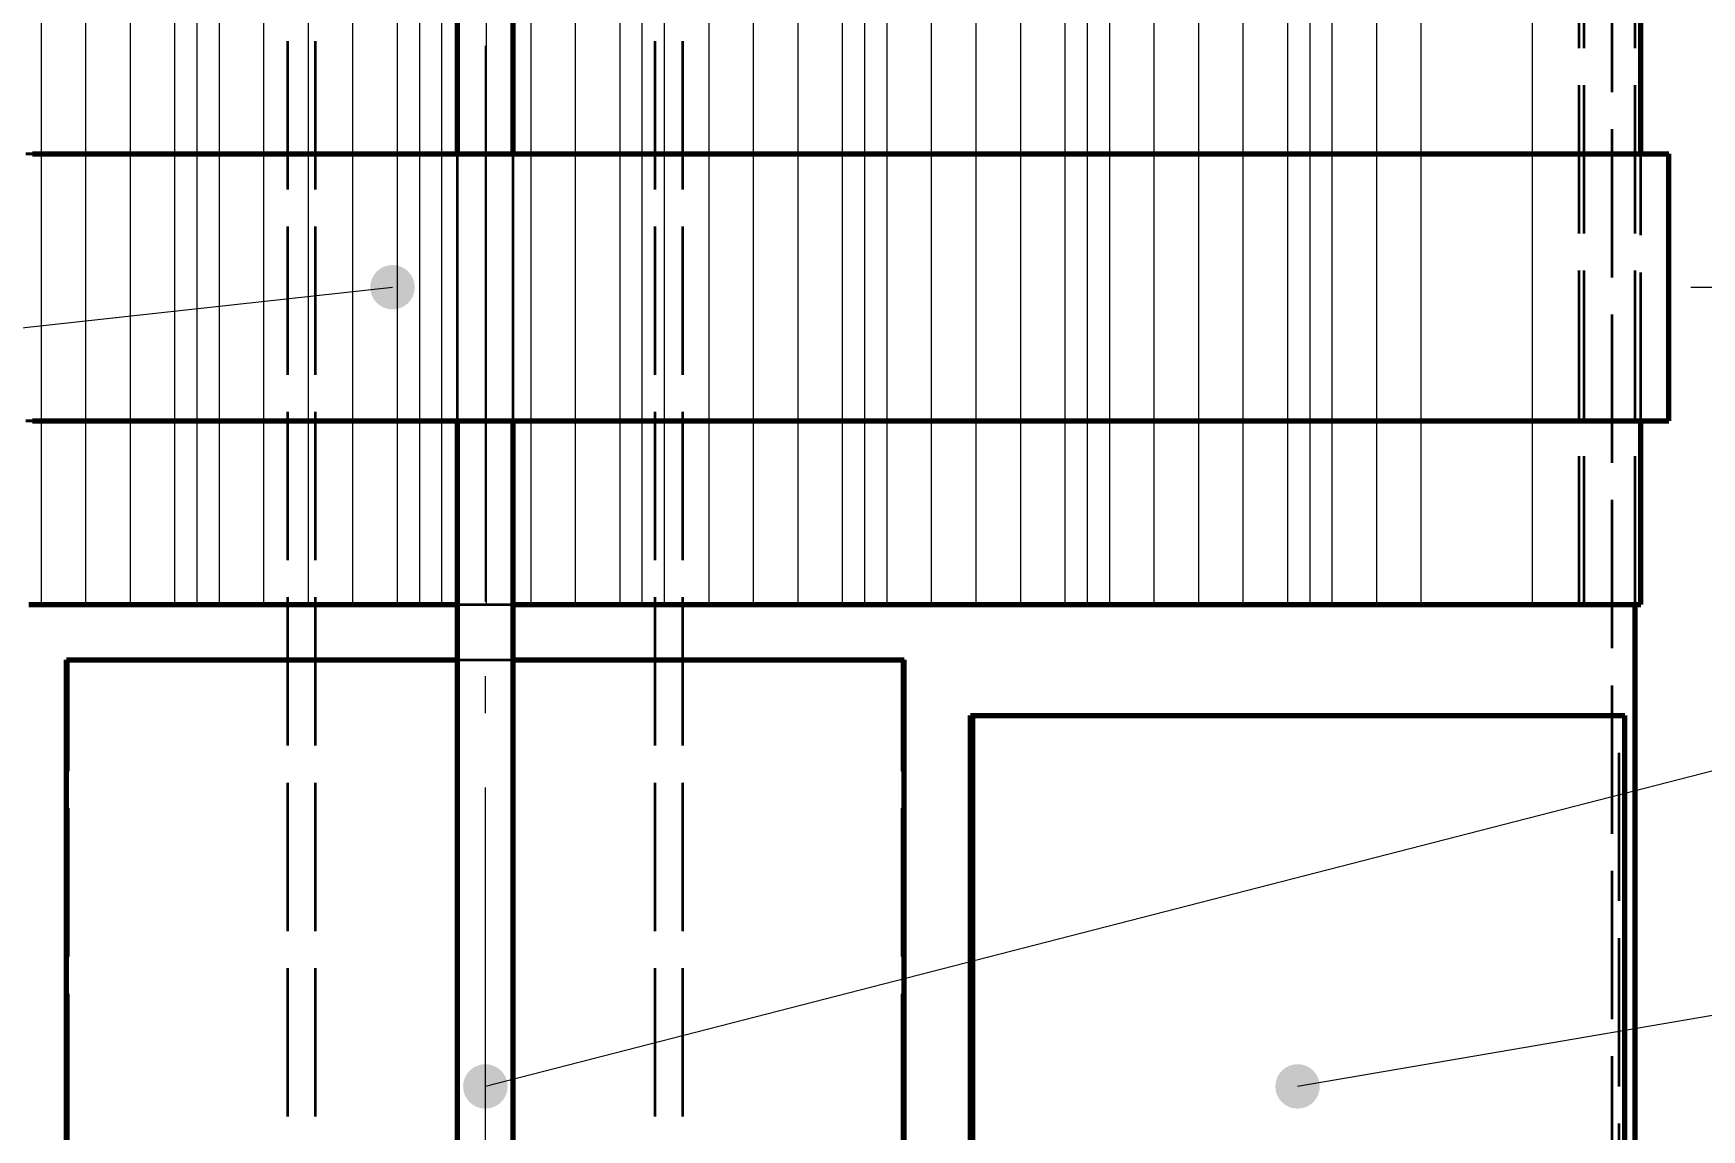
# Model space of a CAD drawing. Header units: millimetres. Extents: x 0 to 2382, y 0 to 420.
# Drawn here: x 148.59 to 193.56, y 200.38 to 229.95 of the extents above; entities that cross this region are included whole.
import ezdxf

# ---------------------------------------------------------------- set-up
doc = ezdxf.new("R2010")
doc.units = ezdxf.units.MM
doc.linetypes.add('IRAM-E-TRAZOS', pattern=[5, 4, -1])
doc.linetypes.add('IRAM-F-TRAZO-PUNTO', pattern=[20, 15, -2, 1, -2])
for name, color, linetype, lineweight in [('01-VISIBLE', 7, 'CONTINUOUS', 70), ('02-OCULTA', 4, 'IRAM-E-TRAZOS', 35), ('03-EJE', 1, 'IRAM-F-TRAZO-PUNTO', 18), ('04-COTA', 3, 'CONTINUOUS', 18), ('05-RAYADO', 8, 'CONTINUOUS', 18), ('08-FINA', 5, 'CONTINUOUS', 18)]:
    doc.layers.add(name, color=color, linetype=linetype, lineweight=lineweight)
doc.styles.add('ISO3098', font='isocpeur.ttf')
doc.dimstyles.new('FLAMA-IRAM', dxfattribs={"dimtxt": 3.5, "dimasz": 3.5, "dimexe": 2, "dimexo": 1.5, "dimgap": 1, "dimtad": 1, "dimdec": 1, "dimtxsty": 'ISO3098', "dimblk": 'IRAM_FLECHA', "dimblk1": 'IRAM_FLECHA', "dimblk2": 'IRAM_FLECHA', "dimcen": 2.5, "dimclrd": 256, "dimclre": 256, "dimclrt": 256, "dimazin": 3, "dimtfac": 1, "dimtmove": 0, "dimatfit": 3, "dimlwd": 18, "dimlwe": 18})

# ---------------------------------------------------------------- blocks, each defined once
blk = doc.blocks.new('IRAM_FLECHA')
blk.add_solid([(0, 0), (-1, 0.125), (-1, -0.125)])

msp = doc.modelspace()

# ---------------------------------------------------------------- hatches: boundary and pattern name
at = {"layer": '05-RAYADO'}
h = msp.add_hatch(dxfattribs=at)
h.set_pattern_fill('ANSI31', scale=0.94488, angle=45)
h.paths.add_polyline_path([(190.253, 214.548), (190.253, 290.359), (131.287, 290.359), (131.287, 214.548)])
h = msp.add_hatch(dxfattribs=at)
h.set_pattern_fill('ANSI31', scale=0.377953, angle=45)
h.paths.add_polyline_path([(185.85, 214.548), (185.85, 290.359), (135.69, 290.359), (135.69, 214.548)])
at = {"layer": '08-FINA'}
h = msp.add_hatch(color=7, dxfattribs=at)
h.dxf.hatch_style = 1
edge = h.paths.add_edge_path()
edge.add_arc((158.267, 223.1), 0.6, 0, 360)
h = msp.add_hatch(color=7, dxfattribs=at)
h.dxf.hatch_style = 1
edge = h.paths.add_edge_path()
edge.add_arc((160.77, 201.548), 0.6, 0, 360)
h = msp.add_hatch(color=7, dxfattribs=at)
h.dxf.hatch_style = 1
edge = h.paths.add_edge_path()
edge.add_arc((182.666, 201.548), 0.6, 0, 360)

# ---------------------------------------------------------------- linework, layer by layer
at = {"layer": '01-VISIBLE'}
for p, q in [((160.02, 226.7), (160.02, 301.044)), ((161.52, 226.7), (161.52, 301.044)), ((191.92, 226.7), (191.92, 290.359)), ((192.67, 219.5), (192.67, 226.7)), ((160.02, 173.863), (160.02, 219.5)), ((161.52, 173.863), (161.52, 219.5)), ((191.92, 214.548), (191.92, 219.5)), ((191.77, 173.363), (191.77, 214.548)), ((149.478, 190.048), (149.478, 213.048)), ((172.062, 190.048), (172.062, 213.048)), ((173.847, 211.548), (173.911, 211.548)), ((173.847, 191.548), (173.847, 211.548)), ((173.911, 191.548), (173.911, 211.548)), ((191.484, 191.548), (191.484, 211.548))]:
    msp.add_line(p, q, dxfattribs=at)
for points in [[(148.56, 226.7), (148.811, 226.7), (149.061, 226.7), (149.312, 226.7), (149.563, 226.7), (149.813, 226.7), (150.064, 226.7), (150.314, 226.7), (150.565, 226.7), (150.816, 226.7), (151.066, 226.7), (151.317, 226.7), (151.568, 226.7), (151.818, 226.7), (152.069, 226.7), (152.319, 226.7), (152.57, 226.7), (152.821, 226.7), (153.071, 226.7), (153.322, 226.7), (153.573, 226.7), (153.823, 226.7), (154.074, 226.7), (154.324, 226.7), (154.575, 226.7), (154.826, 226.7), (155.076, 226.7), (155.327, 226.7), (155.578, 226.7), (155.828, 226.7), (156.079, 226.7), (156.329, 226.7), (156.58, 226.7), (156.831, 226.7), (157.081, 226.7), (157.332, 226.7), (157.583, 226.7), (157.833, 226.7), (158.084, 226.7), (158.334, 226.7), (158.585, 226.7), (158.836, 226.7), (159.086, 226.7), (159.337, 226.7), (159.588, 226.7), (159.838, 226.7), (160.089, 226.7), (160.339, 226.7), (160.59, 226.7), (160.841, 226.7), (161.091, 226.7), (161.342, 226.7), (161.593, 226.7), (161.843, 226.7), (162.094, 226.7), (162.344, 226.7), (162.595, 226.7), (162.846, 226.7), (163.096, 226.7), (163.347, 226.7), (163.598, 226.7), (163.848, 226.7), (164.099, 226.7), (164.349, 226.7), (164.6, 226.7), (164.851, 226.7), (165.101, 226.7), (165.352, 226.7), (165.603, 226.7), (165.853, 226.7), (166.104, 226.7), (166.354, 226.7), (166.605, 226.7), (166.856, 226.7), (167.106, 226.7), (167.357, 226.7), (167.608, 226.7), (167.858, 226.7), (168.109, 226.7), (168.359, 226.7), (168.61, 226.7), (168.861, 226.7), (169.111, 226.7), (169.362, 226.7), (169.613, 226.7), (169.863, 226.7), (170.114, 226.7), (170.364, 226.7), (170.615, 226.7), (170.866, 226.7), (171.116, 226.7), (171.367, 226.7), (171.618, 226.7), (171.868, 226.7), (172.119, 226.7), (172.369, 226.7), (172.62, 226.7), (172.871, 226.7), (173.121, 226.7), (173.372, 226.7), (173.623, 226.7), (173.873, 226.7), (174.124, 226.7), (174.374, 226.7), (174.625, 226.7), (174.876, 226.7), (175.126, 226.7), (175.377, 226.7), (175.628, 226.7), (175.878, 226.7), (176.129, 226.7), (176.379, 226.7), (176.63, 226.7), (176.881, 226.7), (177.131, 226.7), (177.382, 226.7), (177.633, 226.7), (177.883, 226.7), (178.134, 226.7), (178.384, 226.7), (178.635, 226.7), (178.886, 226.7), (179.136, 226.7), (179.387, 226.7), (179.638, 226.7), (179.888, 226.7), (180.139, 226.7), (180.389, 226.7), (180.64, 226.7), (180.891, 226.7), (181.141, 226.7), (181.392, 226.7), (181.643, 226.7), (181.893, 226.7), (182.144, 226.7), (182.394, 226.7), (182.645, 226.7), (182.896, 226.7), (183.146, 226.7), (183.397, 226.7), (183.648, 226.7), (183.898, 226.7), (184.149, 226.7), (184.399, 226.7), (184.65, 226.7), (184.901, 226.7), (185.151, 226.7), (185.402, 226.7), (185.653, 226.7), (185.903, 226.7), (186.154, 226.7), (186.404, 226.7), (186.655, 226.7), (186.906, 226.7), (187.156, 226.7), (187.407, 226.7), (187.658, 226.7), (187.908, 226.7), (188.159, 226.7), (188.409, 226.7), (188.66, 226.7), (188.911, 226.7), (189.161, 226.7), (189.412, 226.7), (189.663, 226.7), (189.913, 226.7), (190.164, 226.7), (190.414, 226.7), (190.665, 226.7), (190.916, 226.7), (191.166, 226.7), (191.417, 226.7), (191.668, 226.7), (191.918, 226.7), (192.169, 226.7), (192.419, 226.7), (192.67, 226.7)], [(148.56, 219.5), (148.811, 219.5), (149.061, 219.5), (149.312, 219.5), (149.563, 219.5), (149.813, 219.5), (150.064, 219.5), (150.314, 219.5), (150.565, 219.5), (150.816, 219.5), (151.066, 219.5), (151.317, 219.5), (151.568, 219.5), (151.818, 219.5), (152.069, 219.5), (152.319, 219.5), (152.57, 219.5), (152.821, 219.5), (153.071, 219.5), (153.322, 219.5), (153.573, 219.5), (153.823, 219.5), (154.074, 219.5), (154.324, 219.5), (154.575, 219.5), (154.826, 219.5), (155.076, 219.5), (155.327, 219.5), (155.578, 219.5), (155.828, 219.5), (156.079, 219.5), (156.329, 219.5), (156.58, 219.5), (156.831, 219.5), (157.081, 219.5), (157.332, 219.5), (157.583, 219.5), (157.833, 219.5), (158.084, 219.5), (158.334, 219.5), (158.585, 219.5), (158.836, 219.5), (159.086, 219.5), (159.337, 219.5), (159.588, 219.5), (159.838, 219.5), (160.089, 219.5), (160.339, 219.5), (160.59, 219.5), (160.841, 219.5), (161.091, 219.5), (161.342, 219.5), (161.593, 219.5), (161.843, 219.5), (162.094, 219.5), (162.344, 219.5), (162.595, 219.5), (162.846, 219.5), (163.096, 219.5), (163.347, 219.5), (163.598, 219.5), (163.848, 219.5), (164.099, 219.5), (164.349, 219.5), (164.6, 219.5), (164.851, 219.5), (165.101, 219.5), (165.352, 219.5), (165.603, 219.5), (165.853, 219.5), (166.104, 219.5), (166.354, 219.5), (166.605, 219.5), (166.856, 219.5), (167.106, 219.5), (167.357, 219.5), (167.608, 219.5), (167.858, 219.5), (168.109, 219.5), (168.359, 219.5), (168.61, 219.5), (168.861, 219.5), (169.111, 219.5), (169.362, 219.5), (169.613, 219.5), (169.863, 219.5), (170.114, 219.5), (170.364, 219.5), (170.615, 219.5), (170.866, 219.5), (171.116, 219.5), (171.367, 219.5), (171.618, 219.5), (171.868, 219.5), (172.119, 219.5), (172.369, 219.5), (172.62, 219.5), (172.871, 219.5), (173.121, 219.5), (173.372, 219.5), (173.623, 219.5), (173.873, 219.5), (174.124, 219.5), (174.374, 219.5), (174.625, 219.5), (174.876, 219.5), (175.126, 219.5), (175.377, 219.5), (175.628, 219.5), (175.878, 219.5), (176.129, 219.5), (176.379, 219.5), (176.63, 219.5), (176.881, 219.5), (177.131, 219.5), (177.382, 219.5), (177.633, 219.5), (177.883, 219.5), (178.134, 219.5), (178.384, 219.5), (178.635, 219.5), (178.886, 219.5), (179.136, 219.5), (179.387, 219.5), (179.638, 219.5), (179.888, 219.5), (180.139, 219.5), (180.389, 219.5), (180.64, 219.5), (180.891, 219.5), (181.141, 219.5), (181.392, 219.5), (181.643, 219.5), (181.893, 219.5), (182.144, 219.5), (182.394, 219.5), (182.645, 219.5), (182.896, 219.5), (183.146, 219.5), (183.397, 219.5), (183.648, 219.5), (183.898, 219.5), (184.149, 219.5), (184.399, 219.5), (184.65, 219.5), (184.901, 219.5), (185.151, 219.5), (185.402, 219.5), (185.653, 219.5), (185.903, 219.5), (186.154, 219.5), (186.404, 219.5), (186.655, 219.5), (186.906, 219.5), (187.156, 219.5), (187.407, 219.5), (187.658, 219.5), (187.908, 219.5), (188.159, 219.5), (188.409, 219.5), (188.66, 219.5), (188.911, 219.5), (189.161, 219.5), (189.412, 219.5), (189.663, 219.5), (189.913, 219.5), (190.164, 219.5), (190.414, 219.5), (190.665, 219.5), (190.916, 219.5), (191.166, 219.5), (191.417, 219.5), (191.668, 219.5), (191.918, 219.5), (192.169, 219.5), (192.419, 219.5), (192.67, 219.5)], [(148.463, 214.548), (148.714, 214.548), (148.965, 214.548), (149.217, 214.548), (149.468, 214.548), (149.719, 214.548), (149.97, 214.548), (150.222, 214.548), (150.473, 214.548), (150.724, 214.548), (150.975, 214.548), (151.227, 214.548), (151.478, 214.548), (151.729, 214.548), (151.98, 214.548), (152.232, 214.548), (152.483, 214.548), (152.734, 214.548), (152.985, 214.548), (153.237, 214.548), (153.488, 214.548), (153.739, 214.548), (153.99, 214.548), (154.241, 214.548), (154.493, 214.548), (154.744, 214.548), (154.995, 214.548), (155.246, 214.548), (155.498, 214.548), (155.749, 214.548), (156, 214.548), (156.251, 214.548), (156.503, 214.548), (156.754, 214.548), (157.005, 214.548), (157.256, 214.548), (157.508, 214.548), (157.759, 214.548), (158.01, 214.548), (158.261, 214.548), (158.513, 214.548), (158.764, 214.548), (159.015, 214.548), (159.266, 214.548), (159.518, 214.548), (159.769, 214.548), (160.02, 214.548)], [(161.52, 214.548), (161.771, 214.548), (162.022, 214.548), (162.274, 214.548), (162.525, 214.548), (162.776, 214.548), (163.027, 214.548), (163.279, 214.548), (163.53, 214.548), (163.781, 214.548), (164.032, 214.548), (164.284, 214.548), (164.535, 214.548), (164.786, 214.548), (165.037, 214.548), (165.289, 214.548), (165.54, 214.548), (165.791, 214.548), (166.042, 214.548), (166.294, 214.548), (166.545, 214.548), (166.796, 214.548), (167.047, 214.548), (167.299, 214.548), (167.55, 214.548), (167.801, 214.548), (168.052, 214.548), (168.303, 214.548), (168.555, 214.548), (168.806, 214.548), (169.057, 214.548), (169.308, 214.548), (169.56, 214.548), (169.811, 214.548), (170.062, 214.548), (170.313, 214.548), (170.565, 214.548), (170.816, 214.548), (171.067, 214.548), (171.318, 214.548), (171.57, 214.548), (171.821, 214.548), (172.072, 214.548), (172.323, 214.548), (172.575, 214.548), (172.826, 214.548), (173.077, 214.548), (173.328, 214.548), (173.58, 214.548), (173.831, 214.548), (174.082, 214.548), (174.333, 214.548), (174.584, 214.548), (174.836, 214.548), (175.087, 214.548), (175.338, 214.548), (175.589, 214.548), (175.841, 214.548), (176.092, 214.548), (176.343, 214.548), (176.594, 214.548), (176.846, 214.548), (177.097, 214.548), (177.348, 214.548), (177.599, 214.548), (177.851, 214.548), (178.102, 214.548), (178.353, 214.548), (178.604, 214.548), (178.856, 214.548), (179.107, 214.548), (179.358, 214.548), (179.609, 214.548), (179.86, 214.548), (180.112, 214.548), (180.363, 214.548), (180.614, 214.548), (180.865, 214.548), (181.117, 214.548), (181.368, 214.548), (181.619, 214.548), (181.87, 214.548), (182.122, 214.548), (182.373, 214.548), (182.624, 214.548), (182.875, 214.548), (183.127, 214.548), (183.378, 214.548), (183.629, 214.548), (183.88, 214.548), (184.132, 214.548), (184.383, 214.548), (184.634, 214.548), (184.885, 214.548), (185.137, 214.548), (185.388, 214.548), (185.639, 214.548), (185.89, 214.548), (186.141, 214.548), (186.393, 214.548), (186.644, 214.548), (186.895, 214.548), (187.146, 214.548), (187.398, 214.548), (187.649, 214.548), (187.9, 214.548), (188.151, 214.548), (188.403, 214.548), (188.654, 214.548), (188.905, 214.548), (189.156, 214.548), (189.408, 214.548), (189.659, 214.548), (189.91, 214.548), (190.161, 214.548), (190.413, 214.548), (190.664, 214.548), (190.915, 214.548), (191.166, 214.548), (191.418, 214.548), (191.669, 214.548), (191.92, 214.548)], [(149.478, 213.048), (149.729, 213.048), (149.98, 213.048), (150.231, 213.048), (150.482, 213.048), (150.733, 213.048), (150.984, 213.048), (151.235, 213.048), (151.486, 213.048), (151.737, 213.048), (151.988, 213.048), (152.239, 213.048), (152.49, 213.048), (152.741, 213.048), (152.992, 213.048), (153.243, 213.048), (153.494, 213.048), (153.745, 213.048), (153.996, 213.048), (154.247, 213.048), (154.498, 213.048), (154.749, 213.048), (155, 213.048), (155.251, 213.048), (155.502, 213.048), (155.753, 213.048), (156.004, 213.048), (156.255, 213.048), (156.506, 213.048), (156.757, 213.048), (157.008, 213.048), (157.259, 213.048), (157.51, 213.048), (157.761, 213.048), (158.012, 213.048), (158.263, 213.048), (158.514, 213.048), (158.765, 213.048), (159.016, 213.048), (159.267, 213.048), (159.518, 213.048), (159.769, 213.048), (160.02, 213.048)], [(161.52, 213.048), (161.771, 213.048), (162.022, 213.048), (162.273, 213.048), (162.524, 213.048), (162.775, 213.048), (163.026, 213.048), (163.277, 213.048), (163.528, 213.048), (163.779, 213.048), (164.03, 213.048), (164.281, 213.048), (164.532, 213.048), (164.783, 213.048), (165.034, 213.048), (165.285, 213.048), (165.536, 213.048), (165.787, 213.048), (166.038, 213.048), (166.289, 213.048), (166.54, 213.048), (166.791, 213.048), (167.042, 213.048), (167.293, 213.048), (167.544, 213.048), (167.795, 213.048), (168.046, 213.048), (168.297, 213.048), (168.548, 213.048), (168.799, 213.048), (169.05, 213.048), (169.301, 213.048), (169.552, 213.048), (169.803, 213.048), (170.054, 213.048), (170.305, 213.048), (170.556, 213.048), (170.807, 213.048), (171.058, 213.048), (171.309, 213.048), (171.56, 213.048), (171.811, 213.048), (172.062, 213.048)], [(173.911, 211.548), (174.162, 211.548), (174.413, 211.548), (174.664, 211.548), (174.915, 211.548), (175.166, 211.548), (175.417, 211.548), (175.668, 211.548), (175.919, 211.548), (176.17, 211.548), (176.421, 211.548), (176.672, 211.548), (176.923, 211.548), (177.174, 211.548), (177.425, 211.548), (177.676, 211.548), (177.927, 211.548), (178.178, 211.548), (178.429, 211.548), (178.68, 211.548), (178.931, 211.548), (179.183, 211.548), (179.434, 211.548), (179.685, 211.548), (179.936, 211.548), (180.187, 211.548), (180.438, 211.548), (180.689, 211.548), (180.94, 211.548), (181.191, 211.548), (181.442, 211.548), (181.693, 211.548), (181.944, 211.548), (182.195, 211.548), (182.446, 211.548), (182.697, 211.548), (182.948, 211.548), (183.199, 211.548), (183.45, 211.548), (183.701, 211.548), (183.952, 211.548), (184.203, 211.548), (184.454, 211.548), (184.705, 211.548), (184.957, 211.548), (185.208, 211.548), (185.459, 211.548), (185.71, 211.548), (185.961, 211.548), (186.212, 211.548), (186.463, 211.548), (186.714, 211.548), (186.965, 211.548), (187.216, 211.548), (187.467, 211.548), (187.718, 211.548), (187.969, 211.548), (188.22, 211.548), (188.471, 211.548), (188.722, 211.548), (188.973, 211.548), (189.224, 211.548), (189.475, 211.548), (189.726, 211.548), (189.977, 211.548), (190.228, 211.548), (190.48, 211.548), (190.731, 211.548), (190.982, 211.548), (191.233, 211.548), (191.484, 211.548)]]:
    msp.add_lwpolyline(points, dxfattribs=at)
at = {"layer": '02-OCULTA'}
for p, q in [((155.445, 185.738), (155.445, 324.713)), ((156.195, 185.738), (156.195, 324.713)), ((165.345, 185.738), (165.345, 324.713)), ((166.095, 185.738), (166.095, 324.713)), ((191.145, 173.363), (191.145, 301.544)), ((160.02, 181.496), (160.02, 301.044)), ((161.52, 181.496), (161.52, 301.044)), ((190.253, 214.548), (190.253, 290.359)), ((190.395, 214.548), (190.395, 290.359)), ((191.77, 214.548), (191.77, 290.359)), ((191.77, 214.548), (191.77, 290.359)), ((160.02, 219.5), (160.02, 226.7)), ((161.52, 219.5), (161.52, 226.7)), ((191.92, 219.5), (191.92, 226.7)), ((191.92, 219.5), (191.92, 226.7)), ((190.253, 214.548), (190.395, 214.548)), ((149.532, 213.048), (149.478, 213.048)), ((149.532, 190.048), (149.532, 213.048)), ((172.008, 213.048), (172.062, 213.048)), ((172.008, 190.048), (172.008, 213.048)), ((191.336, 211.548), (191.484, 211.548)), ((191.336, 191.548), (191.336, 211.548))]:
    msp.add_line(p, q, dxfattribs=at)
for points in [[(191.92, 226.7), (191.67, 226.7), (191.42, 226.7), (191.169, 226.7), (190.919, 226.7), (190.669, 226.7), (190.419, 226.7), (190.169, 226.7), (189.918, 226.7), (189.668, 226.7), (189.418, 226.7), (189.168, 226.7), (188.918, 226.7), (188.667, 226.7), (188.417, 226.7), (188.167, 226.7), (187.917, 226.7), (187.667, 226.7), (187.416, 226.7), (187.166, 226.7), (186.916, 226.7), (186.666, 226.7), (186.416, 226.7), (186.165, 226.7), (185.915, 226.7), (185.665, 226.7), (185.415, 226.7), (185.165, 226.7), (184.914, 226.7), (184.664, 226.7), (184.414, 226.7), (184.164, 226.7), (183.914, 226.7), (183.663, 226.7), (183.413, 226.7), (183.163, 226.7), (182.913, 226.7), (182.663, 226.7), (182.412, 226.7), (182.162, 226.7), (181.912, 226.7), (181.662, 226.7), (181.412, 226.7), (181.161, 226.7), (180.911, 226.7), (180.661, 226.7), (180.411, 226.7), (180.161, 226.7), (179.91, 226.7), (179.66, 226.7), (179.41, 226.7), (179.16, 226.7), (178.91, 226.7), (178.659, 226.7), (178.409, 226.7), (178.159, 226.7), (177.909, 226.7), (177.659, 226.7), (177.408, 226.7), (177.158, 226.7), (176.908, 226.7), (176.658, 226.7), (176.408, 226.7), (176.157, 226.7), (175.907, 226.7), (175.657, 226.7), (175.407, 226.7), (175.157, 226.7), (174.906, 226.7), (174.656, 226.7), (174.406, 226.7), (174.156, 226.7), (173.906, 226.7), (173.655, 226.7), (173.405, 226.7), (173.155, 226.7), (172.905, 226.7), (172.655, 226.7), (172.404, 226.7), (172.154, 226.7), (171.904, 226.7), (171.654, 226.7), (171.404, 226.7), (171.153, 226.7), (170.903, 226.7), (170.653, 226.7), (170.403, 226.7), (170.153, 226.7), (169.902, 226.7), (169.652, 226.7), (169.402, 226.7), (169.152, 226.7), (168.902, 226.7), (168.651, 226.7), (168.401, 226.7), (168.151, 226.7), (167.901, 226.7), (167.651, 226.7), (167.4, 226.7), (167.15, 226.7), (166.9, 226.7), (166.65, 226.7), (166.4, 226.7), (166.149, 226.7), (165.899, 226.7), (165.649, 226.7), (165.399, 226.7), (165.149, 226.7), (164.898, 226.7), (164.648, 226.7), (164.398, 226.7), (164.148, 226.7), (163.898, 226.7), (163.647, 226.7), (163.397, 226.7), (163.147, 226.7), (162.897, 226.7), (162.647, 226.7), (162.396, 226.7), (162.146, 226.7), (161.896, 226.7), (161.646, 226.7), (161.396, 226.7), (161.145, 226.7), (160.895, 226.7), (160.645, 226.7), (160.395, 226.7), (160.144, 226.7), (159.894, 226.7), (159.644, 226.7), (159.394, 226.7), (159.144, 226.7), (158.893, 226.7), (158.643, 226.7), (158.393, 226.7), (158.143, 226.7), (157.893, 226.7), (157.642, 226.7), (157.392, 226.7), (157.142, 226.7), (156.892, 226.7), (156.642, 226.7), (156.391, 226.7), (156.141, 226.7), (155.891, 226.7), (155.641, 226.7), (155.391, 226.7), (155.14, 226.7), (154.89, 226.7), (154.64, 226.7), (154.39, 226.7), (154.14, 226.7), (153.889, 226.7), (153.639, 226.7), (153.389, 226.7), (153.139, 226.7), (152.889, 226.7), (152.638, 226.7), (152.388, 226.7), (152.138, 226.7), (151.888, 226.7), (151.638, 226.7), (151.387, 226.7), (151.137, 226.7), (150.887, 226.7), (150.637, 226.7), (150.387, 226.7), (150.136, 226.7), (149.886, 226.7), (149.636, 226.7), (149.386, 226.7), (149.136, 226.7), (148.885, 226.7), (148.635, 226.7), (148.385, 226.7)], [(148.385, 226.7), (148.635, 226.7), (148.885, 226.7), (149.136, 226.7), (149.386, 226.7), (149.636, 226.7), (149.886, 226.7), (150.136, 226.7), (150.387, 226.7), (150.637, 226.7), (150.887, 226.7), (151.137, 226.7), (151.387, 226.7), (151.638, 226.7), (151.888, 226.7), (152.138, 226.7), (152.388, 226.7), (152.638, 226.7), (152.889, 226.7), (153.139, 226.7), (153.389, 226.7), (153.639, 226.7), (153.889, 226.7), (154.14, 226.7), (154.39, 226.7), (154.64, 226.7), (154.89, 226.7), (155.14, 226.7), (155.391, 226.7), (155.641, 226.7), (155.891, 226.7), (156.141, 226.7), (156.391, 226.7), (156.642, 226.7), (156.892, 226.7), (157.142, 226.7), (157.392, 226.7), (157.642, 226.7), (157.893, 226.7), (158.143, 226.7), (158.393, 226.7), (158.643, 226.7), (158.893, 226.7), (159.144, 226.7), (159.394, 226.7), (159.644, 226.7), (159.894, 226.7), (160.144, 226.7), (160.395, 226.7), (160.645, 226.7), (160.895, 226.7), (161.145, 226.7), (161.396, 226.7), (161.646, 226.7), (161.896, 226.7), (162.146, 226.7), (162.396, 226.7), (162.647, 226.7), (162.897, 226.7), (163.147, 226.7), (163.397, 226.7), (163.647, 226.7), (163.898, 226.7), (164.148, 226.7), (164.398, 226.7), (164.648, 226.7), (164.898, 226.7), (165.149, 226.7), (165.399, 226.7), (165.649, 226.7), (165.899, 226.7), (166.149, 226.7), (166.4, 226.7), (166.65, 226.7), (166.9, 226.7), (167.15, 226.7), (167.4, 226.7), (167.651, 226.7), (167.901, 226.7), (168.151, 226.7), (168.401, 226.7), (168.651, 226.7), (168.902, 226.7), (169.152, 226.7), (169.402, 226.7), (169.652, 226.7), (169.902, 226.7), (170.153, 226.7), (170.403, 226.7), (170.653, 226.7), (170.903, 226.7), (171.153, 226.7), (171.404, 226.7), (171.654, 226.7), (171.904, 226.7), (172.154, 226.7), (172.404, 226.7), (172.655, 226.7), (172.905, 226.7), (173.155, 226.7), (173.405, 226.7), (173.655, 226.7), (173.906, 226.7), (174.156, 226.7), (174.406, 226.7), (174.656, 226.7), (174.906, 226.7), (175.157, 226.7), (175.407, 226.7), (175.657, 226.7), (175.907, 226.7), (176.157, 226.7), (176.408, 226.7), (176.658, 226.7), (176.908, 226.7), (177.158, 226.7), (177.408, 226.7), (177.659, 226.7), (177.909, 226.7), (178.159, 226.7), (178.409, 226.7), (178.659, 226.7), (178.91, 226.7), (179.16, 226.7), (179.41, 226.7), (179.66, 226.7), (179.91, 226.7), (180.161, 226.7), (180.411, 226.7), (180.661, 226.7), (180.911, 226.7), (181.161, 226.7), (181.412, 226.7), (181.662, 226.7), (181.912, 226.7), (182.162, 226.7), (182.412, 226.7), (182.663, 226.7), (182.913, 226.7), (183.163, 226.7), (183.413, 226.7), (183.663, 226.7), (183.914, 226.7), (184.164, 226.7), (184.414, 226.7), (184.664, 226.7), (184.914, 226.7), (185.165, 226.7), (185.415, 226.7), (185.665, 226.7), (185.915, 226.7), (186.165, 226.7), (186.416, 226.7), (186.666, 226.7), (186.916, 226.7), (187.166, 226.7), (187.416, 226.7), (187.667, 226.7), (187.917, 226.7), (188.167, 226.7), (188.417, 226.7), (188.667, 226.7), (188.918, 226.7), (189.168, 226.7), (189.418, 226.7), (189.668, 226.7), (189.918, 226.7), (190.169, 226.7), (190.419, 226.7), (190.669, 226.7), (190.919, 226.7), (191.169, 226.7), (191.42, 226.7), (191.67, 226.7), (191.92, 226.7)], [(192.67, 226.7), (192.419, 226.7), (192.169, 226.7), (191.918, 226.7), (191.668, 226.7), (191.417, 226.7), (191.166, 226.7), (190.916, 226.7), (190.665, 226.7), (190.414, 226.7), (190.164, 226.7), (189.913, 226.7), (189.663, 226.7), (189.412, 226.7), (189.161, 226.7), (188.911, 226.7), (188.66, 226.7), (188.409, 226.7), (188.159, 226.7), (187.908, 226.7), (187.658, 226.7), (187.407, 226.7), (187.156, 226.7), (186.906, 226.7), (186.655, 226.7), (186.404, 226.7), (186.154, 226.7), (185.903, 226.7), (185.653, 226.7), (185.402, 226.7), (185.151, 226.7), (184.901, 226.7), (184.65, 226.7), (184.399, 226.7), (184.149, 226.7), (183.898, 226.7), (183.648, 226.7), (183.397, 226.7), (183.146, 226.7), (182.896, 226.7), (182.645, 226.7), (182.394, 226.7), (182.144, 226.7), (181.893, 226.7), (181.643, 226.7), (181.392, 226.7), (181.141, 226.7), (180.891, 226.7), (180.64, 226.7), (180.389, 226.7), (180.139, 226.7), (179.888, 226.7), (179.638, 226.7), (179.387, 226.7), (179.136, 226.7), (178.886, 226.7), (178.635, 226.7), (178.384, 226.7), (178.134, 226.7), (177.883, 226.7), (177.633, 226.7), (177.382, 226.7), (177.131, 226.7), (176.881, 226.7), (176.63, 226.7), (176.379, 226.7), (176.129, 226.7), (175.878, 226.7), (175.628, 226.7), (175.377, 226.7), (175.126, 226.7), (174.876, 226.7), (174.625, 226.7), (174.374, 226.7), (174.124, 226.7), (173.873, 226.7), (173.623, 226.7), (173.372, 226.7), (173.121, 226.7), (172.871, 226.7), (172.62, 226.7), (172.369, 226.7), (172.119, 226.7), (171.868, 226.7), (171.618, 226.7), (171.367, 226.7), (171.116, 226.7), (170.866, 226.7), (170.615, 226.7), (170.364, 226.7), (170.114, 226.7), (169.863, 226.7), (169.613, 226.7), (169.362, 226.7), (169.111, 226.7), (168.861, 226.7), (168.61, 226.7), (168.359, 226.7), (168.109, 226.7), (167.858, 226.7), (167.608, 226.7), (167.357, 226.7), (167.106, 226.7), (166.856, 226.7), (166.605, 226.7), (166.354, 226.7), (166.104, 226.7), (165.853, 226.7), (165.603, 226.7), (165.352, 226.7), (165.101, 226.7), (164.851, 226.7), (164.6, 226.7), (164.349, 226.7), (164.099, 226.7), (163.848, 226.7), (163.598, 226.7), (163.347, 226.7), (163.096, 226.7), (162.846, 226.7), (162.595, 226.7), (162.344, 226.7), (162.094, 226.7), (161.843, 226.7), (161.593, 226.7), (161.342, 226.7), (161.091, 226.7), (160.841, 226.7), (160.59, 226.7), (160.339, 226.7), (160.089, 226.7), (159.838, 226.7), (159.588, 226.7), (159.337, 226.7), (159.086, 226.7), (158.836, 226.7), (158.585, 226.7), (158.334, 226.7), (158.084, 226.7), (157.833, 226.7), (157.583, 226.7), (157.332, 226.7), (157.081, 226.7), (156.831, 226.7), (156.58, 226.7), (156.329, 226.7), (156.079, 226.7), (155.828, 226.7), (155.578, 226.7), (155.327, 226.7), (155.076, 226.7), (154.826, 226.7), (154.575, 226.7), (154.324, 226.7), (154.074, 226.7), (153.823, 226.7), (153.573, 226.7), (153.322, 226.7), (153.071, 226.7), (152.821, 226.7), (152.57, 226.7), (152.319, 226.7), (152.069, 226.7), (151.818, 226.7), (151.568, 226.7), (151.317, 226.7), (151.066, 226.7), (150.816, 226.7), (150.565, 226.7), (150.314, 226.7), (150.064, 226.7), (149.813, 226.7), (149.563, 226.7), (149.312, 226.7), (149.061, 226.7), (148.811, 226.7), (148.56, 226.7)], [(191.92, 219.5), (191.67, 219.5), (191.42, 219.5), (191.169, 219.5), (190.919, 219.5), (190.669, 219.5), (190.419, 219.5), (190.169, 219.5), (189.918, 219.5), (189.668, 219.5), (189.418, 219.5), (189.168, 219.5), (188.918, 219.5), (188.667, 219.5), (188.417, 219.5), (188.167, 219.5), (187.917, 219.5), (187.667, 219.5), (187.416, 219.5), (187.166, 219.5), (186.916, 219.5), (186.666, 219.5), (186.416, 219.5), (186.165, 219.5), (185.915, 219.5), (185.665, 219.5), (185.415, 219.5), (185.165, 219.5), (184.914, 219.5), (184.664, 219.5), (184.414, 219.5), (184.164, 219.5), (183.914, 219.5), (183.663, 219.5), (183.413, 219.5), (183.163, 219.5), (182.913, 219.5), (182.663, 219.5), (182.412, 219.5), (182.162, 219.5), (181.912, 219.5), (181.662, 219.5), (181.412, 219.5), (181.161, 219.5), (180.911, 219.5), (180.661, 219.5), (180.411, 219.5), (180.161, 219.5), (179.91, 219.5), (179.66, 219.5), (179.41, 219.5), (179.16, 219.5), (178.91, 219.5), (178.659, 219.5), (178.409, 219.5), (178.159, 219.5), (177.909, 219.5), (177.659, 219.5), (177.408, 219.5), (177.158, 219.5), (176.908, 219.5), (176.658, 219.5), (176.408, 219.5), (176.157, 219.5), (175.907, 219.5), (175.657, 219.5), (175.407, 219.5), (175.157, 219.5), (174.906, 219.5), (174.656, 219.5), (174.406, 219.5), (174.156, 219.5), (173.906, 219.5), (173.655, 219.5), (173.405, 219.5), (173.155, 219.5), (172.905, 219.5), (172.655, 219.5), (172.404, 219.5), (172.154, 219.5), (171.904, 219.5), (171.654, 219.5), (171.404, 219.5), (171.153, 219.5), (170.903, 219.5), (170.653, 219.5), (170.403, 219.5), (170.153, 219.5), (169.902, 219.5), (169.652, 219.5), (169.402, 219.5), (169.152, 219.5), (168.902, 219.5), (168.651, 219.5), (168.401, 219.5), (168.151, 219.5), (167.901, 219.5), (167.651, 219.5), (167.4, 219.5), (167.15, 219.5), (166.9, 219.5), (166.65, 219.5), (166.4, 219.5), (166.149, 219.5), (165.899, 219.5), (165.649, 219.5), (165.399, 219.5), (165.149, 219.5), (164.898, 219.5), (164.648, 219.5), (164.398, 219.5), (164.148, 219.5), (163.898, 219.5), (163.647, 219.5), (163.397, 219.5), (163.147, 219.5), (162.897, 219.5), (162.647, 219.5), (162.396, 219.5), (162.146, 219.5), (161.896, 219.5), (161.646, 219.5), (161.396, 219.5), (161.145, 219.5), (160.895, 219.5), (160.645, 219.5), (160.395, 219.5), (160.144, 219.5), (159.894, 219.5), (159.644, 219.5), (159.394, 219.5), (159.144, 219.5), (158.893, 219.5), (158.643, 219.5), (158.393, 219.5), (158.143, 219.5), (157.893, 219.5), (157.642, 219.5), (157.392, 219.5), (157.142, 219.5), (156.892, 219.5), (156.642, 219.5), (156.391, 219.5), (156.141, 219.5), (155.891, 219.5), (155.641, 219.5), (155.391, 219.5), (155.14, 219.5), (154.89, 219.5), (154.64, 219.5), (154.39, 219.5), (154.14, 219.5), (153.889, 219.5), (153.639, 219.5), (153.389, 219.5), (153.139, 219.5), (152.889, 219.5), (152.638, 219.5), (152.388, 219.5), (152.138, 219.5), (151.888, 219.5), (151.638, 219.5), (151.387, 219.5), (151.137, 219.5), (150.887, 219.5), (150.637, 219.5), (150.387, 219.5), (150.136, 219.5), (149.886, 219.5), (149.636, 219.5), (149.386, 219.5), (149.136, 219.5), (148.885, 219.5), (148.635, 219.5), (148.385, 219.5)], [(148.385, 219.5), (148.635, 219.5), (148.885, 219.5), (149.136, 219.5), (149.386, 219.5), (149.636, 219.5), (149.886, 219.5), (150.136, 219.5), (150.387, 219.5), (150.637, 219.5), (150.887, 219.5), (151.137, 219.5), (151.387, 219.5), (151.638, 219.5), (151.888, 219.5), (152.138, 219.5), (152.388, 219.5), (152.638, 219.5), (152.889, 219.5), (153.139, 219.5), (153.389, 219.5), (153.639, 219.5), (153.889, 219.5), (154.14, 219.5), (154.39, 219.5), (154.64, 219.5), (154.89, 219.5), (155.14, 219.5), (155.391, 219.5), (155.641, 219.5), (155.891, 219.5), (156.141, 219.5), (156.391, 219.5), (156.642, 219.5), (156.892, 219.5), (157.142, 219.5), (157.392, 219.5), (157.642, 219.5), (157.893, 219.5), (158.143, 219.5), (158.393, 219.5), (158.643, 219.5), (158.893, 219.5), (159.144, 219.5), (159.394, 219.5), (159.644, 219.5), (159.894, 219.5), (160.144, 219.5), (160.395, 219.5), (160.645, 219.5), (160.895, 219.5), (161.145, 219.5), (161.396, 219.5), (161.646, 219.5), (161.896, 219.5), (162.146, 219.5), (162.396, 219.5), (162.647, 219.5), (162.897, 219.5), (163.147, 219.5), (163.397, 219.5), (163.647, 219.5), (163.898, 219.5), (164.148, 219.5), (164.398, 219.5), (164.648, 219.5), (164.898, 219.5), (165.149, 219.5), (165.399, 219.5), (165.649, 219.5), (165.899, 219.5), (166.149, 219.5), (166.4, 219.5), (166.65, 219.5), (166.9, 219.5), (167.15, 219.5), (167.4, 219.5), (167.651, 219.5), (167.901, 219.5), (168.151, 219.5), (168.401, 219.5), (168.651, 219.5), (168.902, 219.5), (169.152, 219.5), (169.402, 219.5), (169.652, 219.5), (169.902, 219.5), (170.153, 219.5), (170.403, 219.5), (170.653, 219.5), (170.903, 219.5), (171.153, 219.5), (171.404, 219.5), (171.654, 219.5), (171.904, 219.5), (172.154, 219.5), (172.404, 219.5), (172.655, 219.5), (172.905, 219.5), (173.155, 219.5), (173.405, 219.5), (173.655, 219.5), (173.906, 219.5), (174.156, 219.5), (174.406, 219.5), (174.656, 219.5), (174.906, 219.5), (175.157, 219.5), (175.407, 219.5), (175.657, 219.5), (175.907, 219.5), (176.157, 219.5), (176.408, 219.5), (176.658, 219.5), (176.908, 219.5), (177.158, 219.5), (177.408, 219.5), (177.659, 219.5), (177.909, 219.5), (178.159, 219.5), (178.409, 219.5), (178.659, 219.5), (178.91, 219.5), (179.16, 219.5), (179.41, 219.5), (179.66, 219.5), (179.91, 219.5), (180.161, 219.5), (180.411, 219.5), (180.661, 219.5), (180.911, 219.5), (181.161, 219.5), (181.412, 219.5), (181.662, 219.5), (181.912, 219.5), (182.162, 219.5), (182.412, 219.5), (182.663, 219.5), (182.913, 219.5), (183.163, 219.5), (183.413, 219.5), (183.663, 219.5), (183.914, 219.5), (184.164, 219.5), (184.414, 219.5), (184.664, 219.5), (184.914, 219.5), (185.165, 219.5), (185.415, 219.5), (185.665, 219.5), (185.915, 219.5), (186.165, 219.5), (186.416, 219.5), (186.666, 219.5), (186.916, 219.5), (187.166, 219.5), (187.416, 219.5), (187.667, 219.5), (187.917, 219.5), (188.167, 219.5), (188.417, 219.5), (188.667, 219.5), (188.918, 219.5), (189.168, 219.5), (189.418, 219.5), (189.668, 219.5), (189.918, 219.5), (190.169, 219.5), (190.419, 219.5), (190.669, 219.5), (190.919, 219.5), (191.169, 219.5), (191.42, 219.5), (191.67, 219.5), (191.92, 219.5)], [(192.67, 219.5), (192.419, 219.5), (192.169, 219.5), (191.918, 219.5), (191.668, 219.5), (191.417, 219.5), (191.166, 219.5), (190.916, 219.5), (190.665, 219.5), (190.414, 219.5), (190.164, 219.5), (189.913, 219.5), (189.663, 219.5), (189.412, 219.5), (189.161, 219.5), (188.911, 219.5), (188.66, 219.5), (188.409, 219.5), (188.159, 219.5), (187.908, 219.5), (187.658, 219.5), (187.407, 219.5), (187.156, 219.5), (186.906, 219.5), (186.655, 219.5), (186.404, 219.5), (186.154, 219.5), (185.903, 219.5), (185.653, 219.5), (185.402, 219.5), (185.151, 219.5), (184.901, 219.5), (184.65, 219.5), (184.399, 219.5), (184.149, 219.5), (183.898, 219.5), (183.648, 219.5), (183.397, 219.5), (183.146, 219.5), (182.896, 219.5), (182.645, 219.5), (182.394, 219.5), (182.144, 219.5), (181.893, 219.5), (181.643, 219.5), (181.392, 219.5), (181.141, 219.5), (180.891, 219.5), (180.64, 219.5), (180.389, 219.5), (180.139, 219.5), (179.888, 219.5), (179.638, 219.5), (179.387, 219.5), (179.136, 219.5), (178.886, 219.5), (178.635, 219.5), (178.384, 219.5), (178.134, 219.5), (177.883, 219.5), (177.633, 219.5), (177.382, 219.5), (177.131, 219.5), (176.881, 219.5), (176.63, 219.5), (176.379, 219.5), (176.129, 219.5), (175.878, 219.5), (175.628, 219.5), (175.377, 219.5), (175.126, 219.5), (174.876, 219.5), (174.625, 219.5), (174.374, 219.5), (174.124, 219.5), (173.873, 219.5), (173.623, 219.5), (173.372, 219.5), (173.121, 219.5), (172.871, 219.5), (172.62, 219.5), (172.369, 219.5), (172.119, 219.5), (171.868, 219.5), (171.618, 219.5), (171.367, 219.5), (171.116, 219.5), (170.866, 219.5), (170.615, 219.5), (170.364, 219.5), (170.114, 219.5), (169.863, 219.5), (169.613, 219.5), (169.362, 219.5), (169.111, 219.5), (168.861, 219.5), (168.61, 219.5), (168.359, 219.5), (168.109, 219.5), (167.858, 219.5), (167.608, 219.5), (167.357, 219.5), (167.106, 219.5), (166.856, 219.5), (166.605, 219.5), (166.354, 219.5), (166.104, 219.5), (165.853, 219.5), (165.603, 219.5), (165.352, 219.5), (165.101, 219.5), (164.851, 219.5), (164.6, 219.5), (164.349, 219.5), (164.099, 219.5), (163.848, 219.5), (163.598, 219.5), (163.347, 219.5), (163.096, 219.5), (162.846, 219.5), (162.595, 219.5), (162.344, 219.5), (162.094, 219.5), (161.843, 219.5), (161.593, 219.5), (161.342, 219.5), (161.091, 219.5), (160.841, 219.5), (160.59, 219.5), (160.339, 219.5), (160.089, 219.5), (159.838, 219.5), (159.588, 219.5), (159.337, 219.5), (159.086, 219.5), (158.836, 219.5), (158.585, 219.5), (158.334, 219.5), (158.084, 219.5), (157.833, 219.5), (157.583, 219.5), (157.332, 219.5), (157.081, 219.5), (156.831, 219.5), (156.58, 219.5), (156.329, 219.5), (156.079, 219.5), (155.828, 219.5), (155.578, 219.5), (155.327, 219.5), (155.076, 219.5), (154.826, 219.5), (154.575, 219.5), (154.324, 219.5), (154.074, 219.5), (153.823, 219.5), (153.573, 219.5), (153.322, 219.5), (153.071, 219.5), (152.821, 219.5), (152.57, 219.5), (152.319, 219.5), (152.069, 219.5), (151.818, 219.5), (151.568, 219.5), (151.317, 219.5), (151.066, 219.5), (150.816, 219.5), (150.565, 219.5), (150.314, 219.5), (150.064, 219.5), (149.813, 219.5), (149.563, 219.5), (149.312, 219.5), (149.061, 219.5), (148.811, 219.5), (148.56, 219.5)], [(148.52, 214.548), (148.77, 214.548), (149.02, 214.548), (149.27, 214.548), (149.52, 214.548), (149.77, 214.548), (150.02, 214.548), (150.27, 214.548), (150.52, 214.548), (150.77, 214.548), (151.02, 214.548), (151.27, 214.548), (151.52, 214.548), (151.77, 214.548), (152.02, 214.548), (152.27, 214.548), (152.52, 214.548), (152.77, 214.548), (153.02, 214.548), (153.27, 214.548), (153.52, 214.548), (153.77, 214.548), (154.02, 214.548), (154.27, 214.548), (154.52, 214.548), (154.77, 214.548), (155.02, 214.548), (155.27, 214.548), (155.52, 214.548), (155.77, 214.548), (156.02, 214.548), (156.27, 214.548), (156.52, 214.548), (156.77, 214.548), (157.02, 214.548), (157.27, 214.548), (157.52, 214.548), (157.77, 214.548), (158.02, 214.548), (158.27, 214.548), (158.52, 214.548), (158.77, 214.548), (159.02, 214.548), (159.27, 214.548), (159.52, 214.548), (159.77, 214.548), (160.02, 214.548), (160.27, 214.548), (160.52, 214.548), (160.77, 214.548), (161.02, 214.548), (161.27, 214.548), (161.52, 214.548), (161.77, 214.548), (162.02, 214.548), (162.27, 214.548), (162.52, 214.548), (162.77, 214.548), (163.02, 214.548), (163.27, 214.548), (163.52, 214.548), (163.77, 214.548), (164.02, 214.548), (164.27, 214.548), (164.52, 214.548), (164.77, 214.548), (165.02, 214.548), (165.27, 214.548), (165.52, 214.548), (165.77, 214.548), (166.02, 214.548), (166.27, 214.548), (166.52, 214.548), (166.77, 214.548), (167.02, 214.548), (167.27, 214.548), (167.52, 214.548), (167.77, 214.548), (168.02, 214.548), (168.27, 214.548), (168.52, 214.548), (168.77, 214.548), (169.02, 214.548), (169.27, 214.548), (169.52, 214.548), (169.77, 214.548), (170.02, 214.548), (170.27, 214.548), (170.52, 214.548), (170.77, 214.548), (171.02, 214.548), (171.27, 214.548), (171.52, 214.548), (171.77, 214.548), (172.02, 214.548), (172.27, 214.548), (172.52, 214.548), (172.77, 214.548), (173.02, 214.548), (173.27, 214.548), (173.52, 214.548), (173.77, 214.548), (174.02, 214.548), (174.27, 214.548), (174.52, 214.548), (174.77, 214.548), (175.02, 214.548), (175.27, 214.548), (175.52, 214.548), (175.77, 214.548), (176.02, 214.548), (176.27, 214.548), (176.52, 214.548), (176.77, 214.548), (177.02, 214.548), (177.27, 214.548), (177.52, 214.548), (177.77, 214.548), (178.02, 214.548), (178.27, 214.548), (178.52, 214.548), (178.77, 214.548), (179.02, 214.548), (179.27, 214.548), (179.52, 214.548), (179.77, 214.548), (180.02, 214.548), (180.27, 214.548), (180.52, 214.548), (180.77, 214.548), (181.02, 214.548), (181.27, 214.548), (181.52, 214.548), (181.77, 214.548), (182.02, 214.548), (182.27, 214.548), (182.52, 214.548), (182.77, 214.548), (183.02, 214.548), (183.27, 214.548), (183.52, 214.548), (183.77, 214.548), (184.02, 214.548), (184.27, 214.548), (184.52, 214.548), (184.77, 214.548), (185.02, 214.548), (185.27, 214.548), (185.52, 214.548), (185.77, 214.548), (186.02, 214.548), (186.27, 214.548), (186.52, 214.548), (186.77, 214.548), (187.02, 214.548), (187.27, 214.548), (187.52, 214.548), (187.77, 214.548), (188.02, 214.548), (188.27, 214.548), (188.52, 214.548), (188.77, 214.548), (189.02, 214.548), (189.27, 214.548), (189.52, 214.548), (189.77, 214.548), (190.02, 214.548), (190.27, 214.548), (190.52, 214.548), (190.77, 214.548), (191.02, 214.548), (191.27, 214.548), (191.52, 214.548), (191.77, 214.548)], [(160.02, 214.548), (160.27, 214.548), (160.52, 214.548), (160.77, 214.548), (161.02, 214.548), (161.27, 214.548), (161.52, 214.548)], [(191.77, 214.548), (191.517, 214.548), (191.264, 214.548), (191.011, 214.548), (190.759, 214.548), (190.506, 214.548), (190.253, 214.548)], [(191.92, 214.548), (191.666, 214.548), (191.412, 214.548), (191.158, 214.548), (190.904, 214.548), (190.65, 214.548), (190.395, 214.548)], [(149.532, 213.048), (149.784, 213.048), (150.037, 213.048), (150.29, 213.048), (150.542, 213.048), (150.795, 213.048), (151.047, 213.048), (151.3, 213.048), (151.552, 213.048), (151.805, 213.048), (152.057, 213.048), (152.31, 213.048), (152.562, 213.048), (152.815, 213.048), (153.068, 213.048), (153.32, 213.048), (153.573, 213.048), (153.825, 213.048), (154.078, 213.048), (154.33, 213.048), (154.583, 213.048), (154.835, 213.048), (155.088, 213.048), (155.34, 213.048), (155.593, 213.048), (155.845, 213.048), (156.098, 213.048), (156.351, 213.048), (156.603, 213.048), (156.856, 213.048), (157.108, 213.048), (157.361, 213.048), (157.613, 213.048), (157.866, 213.048), (158.118, 213.048), (158.371, 213.048), (158.623, 213.048), (158.876, 213.048), (159.128, 213.048), (159.381, 213.048), (159.634, 213.048), (159.886, 213.048), (160.139, 213.048), (160.391, 213.048), (160.644, 213.048), (160.896, 213.048), (161.149, 213.048), (161.401, 213.048), (161.654, 213.048), (161.906, 213.048), (162.159, 213.048), (162.412, 213.048), (162.664, 213.048), (162.917, 213.048), (163.169, 213.048), (163.422, 213.048), (163.674, 213.048), (163.927, 213.048), (164.179, 213.048), (164.432, 213.048), (164.684, 213.048), (164.937, 213.048), (165.189, 213.048), (165.442, 213.048), (165.695, 213.048), (165.947, 213.048), (166.2, 213.048), (166.452, 213.048), (166.705, 213.048), (166.957, 213.048), (167.21, 213.048), (167.462, 213.048), (167.715, 213.048), (167.967, 213.048), (168.22, 213.048), (168.472, 213.048), (168.725, 213.048), (168.978, 213.048), (169.23, 213.048), (169.483, 213.048), (169.735, 213.048), (169.988, 213.048), (170.24, 213.048), (170.493, 213.048), (170.745, 213.048), (170.998, 213.048), (171.25, 213.048), (171.503, 213.048), (171.756, 213.048), (172.008, 213.048)], [(160.02, 213.048), (160.27, 213.048), (160.52, 213.048), (160.77, 213.048), (161.02, 213.048), (161.27, 213.048), (161.52, 213.048)], [(173.847, 211.548), (174.101, 211.548), (174.354, 211.548), (174.608, 211.548), (174.861, 211.548), (175.115, 211.548), (175.368, 211.548), (175.622, 211.548), (175.875, 211.548), (176.128, 211.548), (176.382, 211.548), (176.635, 211.548), (176.889, 211.548), (177.142, 211.548), (177.396, 211.548), (177.649, 211.548), (177.903, 211.548), (178.156, 211.548), (178.41, 211.548), (178.663, 211.548), (178.916, 211.548), (179.17, 211.548), (179.423, 211.548), (179.677, 211.548), (179.93, 211.548), (180.184, 211.548), (180.437, 211.548), (180.691, 211.548), (180.944, 211.548), (181.198, 211.548), (181.451, 211.548), (181.704, 211.548), (181.958, 211.548), (182.211, 211.548), (182.465, 211.548), (182.718, 211.548), (182.972, 211.548), (183.225, 211.548), (183.479, 211.548), (183.732, 211.548), (183.986, 211.548), (184.239, 211.548), (184.492, 211.548), (184.746, 211.548), (184.999, 211.548), (185.253, 211.548), (185.506, 211.548), (185.76, 211.548), (186.013, 211.548), (186.267, 211.548), (186.52, 211.548), (186.774, 211.548), (187.027, 211.548), (187.28, 211.548), (187.534, 211.548), (187.787, 211.548), (188.041, 211.548), (188.294, 211.548), (188.548, 211.548), (188.801, 211.548), (189.055, 211.548), (189.308, 211.548), (189.562, 211.548), (189.815, 211.548), (190.068, 211.548), (190.322, 211.548), (190.575, 211.548), (190.829, 211.548), (191.082, 211.548), (191.336, 211.548)]]:
    msp.add_lwpolyline(points, dxfattribs=at)
at = {"layer": '03-EJE'}
msp.add_line((160.77, 174.613), (160.77, 354.218), dxfattribs=at)
at = {"layer": '08-FINA'}
for p, q in [((87.771, 215.374), (158.267, 223.1)), ((229.531, 219.235), (160.77, 201.548)), ((229.462, 209.557), (182.666, 201.548))]:
    msp.add_line(p, q, dxfattribs=at)

# ---------------------------------------------------------------- dimensions: what is measured, and where the dimension line sits
at = {"layer": '04-COTA'}
for base, p1, p2 in [((103.795, 173.363), (129.77, 173.363), (157.77, 330.113)), ((224.405, 173.363), (191.77, 173.363), (191.77, 223.1))]:
    msp.add_linear_dim(base=base, p1=p1, p2=p2, angle=90, dimstyle='FLAMA-IRAM', override={"dimlfac": 2}, dxfattribs=at).render()

doc.saveas('drawing.dxf')
